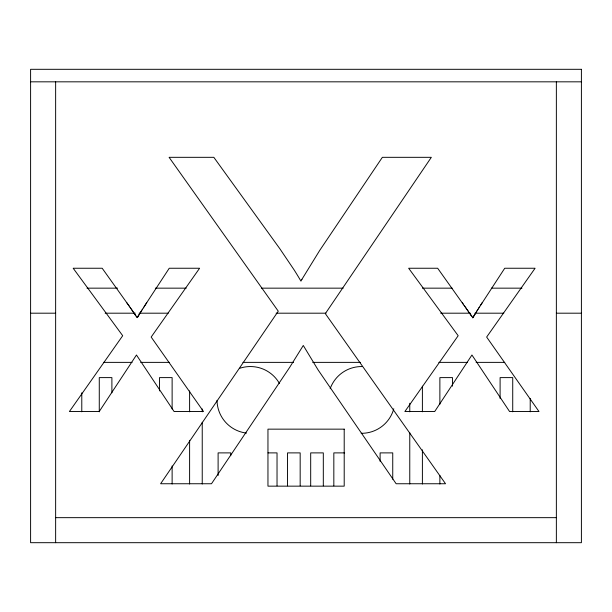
<?xml version="1.0" encoding="UTF-8"?>
<svg xmlns="http://www.w3.org/2000/svg" width="612" height="612" viewBox="0 0 612 612"><rect width="100%" height="100%" fill="white"/><g stroke="black" fill="none" stroke-linecap="round" stroke-linejoin="round"><path stroke-width="0.92" d="M137.432 317.628L136.468 316.695M472.908 317.628L469.58 313.191M137.593 317.353L137.922 316.787M473.068 317.353L473.397 316.787M138.09 316.503L138.434 315.93M473.566 316.503L473.91 315.93M138.61 315.631L139.513 314.132M474.086 315.631L474.445 315.042M474.996 314.132L474.621 314.736M139.704 313.818L141.265 311.271M475.18 313.818L475.562 313.191M476.343 311.921L476.74 311.271M477.131 310.644L504.724 268.247L535.087 268.247L486.647 337.059L538.996 411.539L509.582 411.539L471.936 355.006L434.696 411.539L404.876 411.539L458.174 335.713L408.655 268.247L437.664 268.247L469.129 312.533M142.099 309.94L142.52 309.259M478.003 309.259L472.747 317.896L472.342 317.291M143.399 307.859L143.858 307.147M478.882 307.859L479.334 307.147M144.302 306.436L146.245 303.414M145.258 304.937L137.065 317.597M480.259 305.686L481.223 304.179M145.74 304.187L146.742 302.634M481.721 303.414L482.218 302.634M146.49 303.032L169.249 268.247L199.604 268.247L151.164 337.059L203.521 411.539L174.106 411.539L136.461 355.006L99.22 411.539L69.401 411.539L122.698 335.713L73.18 268.247L102.189 268.247L127.724 304.026M30.6 81.824L581.4 81.824M87.003 288.16L117.588 288.16M155.349 288.16L186.216 288.16M261.462 288.16L343.187 288.16M422.395 288.16L452.169 288.16M491.359 288.16L521.952 288.16M30.6 313.191L55.638 313.191M105.165 313.191L135.275 313.191M139.1 313.191L168.254 313.191M276.096 313.191L325.982 313.191M440.694 313.191L470.33 313.191M474.981 313.191L503.791 313.191M556.362 313.191L581.4 313.191M103.413 362.373L132.085 362.373M140.684 362.373L169.348 362.373M242.933 362.373L293.576 362.373M312.686 362.373L360.468 362.373M438.827 362.373L467.492 362.373M476.098 362.373L504.762 362.373M268.01 452.888L277.029 452.888L277.029 485.821M344.655 452.888L333.831 452.888L333.831 485.821M55.638 517.66L556.362 517.66M462.274 302.741L463.2 304.026M126.799 302.741L127.258 303.384M127.602 303.866L128.245 304.768M128.191 304.684L129.614 306.696M464.133 305.342L465.089 306.696M128.658 305.342L129.132 306.015M129.553 306.612L135.864 315.807M465.571 307.385L466.551 308.785M130.096 307.385L131.075 308.785M467.048 309.504L467.736 310.498M131.572 309.504L132.253 310.498M468.05 310.95L468.555 311.692M132.575 310.95L133.079 311.692M469.067 312.441L470.75 314.92M133.592 312.441L134.495 313.765M134.686 314.055L135.474 315.218M470.949 315.218L471.546 316.098M135.803 315.708L136.53 316.794M556.362 81.817L556.362 542.691M530.214 398.511L530.214 411.807M512.726 411.807L512.726 377.612L500.103 377.612L500.103 398.511M452.505 386.164L452.505 377.612L439.875 377.612L439.875 404.211M439.875 475.455L439.875 484.008M422.395 386.164L422.395 411.807M422.395 449.805L422.395 484.008M409.765 403.262L409.765 411.807M409.765 432.707L409.765 484.008M392.743 479.234L392.743 452.888L380.113 452.888L380.113 461.356M323.312 485.821L323.312 452.888L310.689 452.888L310.689 485.821M300.171 485.821L300.171 452.888L287.541 452.888L287.541 485.821M230.739 455.711L230.739 452.888L218.109 452.888L218.109 475.47M202.235 408.961L202.235 411.807M202.235 422.257L202.235 484.008M189.605 390.915L189.605 411.807M189.605 440.311L189.605 484.008M172.125 408.961L172.125 377.612L159.495 377.612L159.495 390.915M172.125 465.954L172.125 484.008M111.897 392.812L111.897 377.612L99.274 377.612L99.274 411.807M81.786 392.812L81.786 411.807M55.638 81.817L55.638 542.691M393.791 408.755A33.385 33.385 0 0 1 361.172 433.304M330.159 388.719A33.385 33.385 0 0 1 362.029 366.55M246.521 433.082A33.385 33.385 0 0 1 217.023 400.355M239.965 368.217A33.385 33.385 0 0 1 279.5 383.579M301.923 279.324L300.951 281.122A364.798 364.798 0 0 0 294.089 269.838L279.852 248.755L213.825 157.322L169.096 157.322L278.269 311.187L160.612 483.748L211.492 483.748L289.721 367.292L303.284 345.474L318.125 369.969L396.14 483.748L445.536 483.748L325.332 313.635L431.33 157.322L382.362 157.322L319.732 250.392L301.923 279.324M581.4 69.309L30.6 69.309L30.6 542.691L581.4 542.691L581.4 69.309M344.204 429.15L267.957 429.15L267.957 486.15L344.204 486.15L344.204 429.15"/></g></svg>
